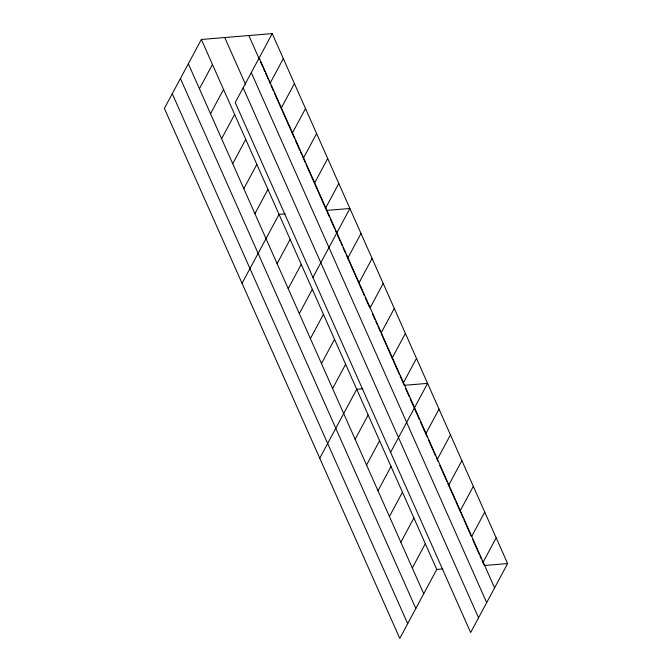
<?xml version="1.0" encoding="UTF-8"?>
<svg xmlns="http://www.w3.org/2000/svg" width="672" height="672" viewBox="0 0 672 672"><rect width="100%" height="100%" fill="white"/><g stroke="black" fill="none" stroke-linecap="round" stroke-linejoin="round"><path stroke-width="1.01" d="M201.356 39.48L164.38 108.436L399.781 638.4L436.758 569.444L201.356 39.48L272.219 33.6L507.62 563.564L470.644 632.52L235.242 102.556L272.219 33.6M199.424 88.754L212.453 64.462M210.521 113.744L223.549 89.443M221.617 138.726L234.646 114.425M270.287 82.883L283.315 58.582M232.714 163.708L245.742 139.415M281.383 107.864L294.412 83.572M243.81 188.698L256.838 164.396M292.48 132.846L305.508 108.553M254.915 213.679L267.943 189.378M303.584 157.836L316.613 133.535M242.063 283.324L279.04 214.368L285.138 213.856M314.681 182.818L327.709 158.525M277.108 263.642L290.136 239.35M325.777 207.799L338.806 183.506M288.204 288.632L301.232 264.331M312.925 277.444L349.902 208.488L326.516 210.428L305.962 164.161M299.3 313.614L312.329 289.321M347.97 257.771L360.998 233.47M310.397 338.596L323.425 314.303M359.066 282.752L372.095 258.46M321.493 363.586L334.522 339.284M370.163 307.742L383.191 283.441M332.59 388.567L345.618 364.266M381.268 332.724L394.288 308.423M319.746 458.212L356.723 389.256L362.821 388.752M392.364 357.706L405.392 333.413M355.127 439.295L368.155 414.994M403.46 382.687L416.489 358.394M366.559 465.032L379.588 440.74M390.608 452.332L427.585 383.376L404.2 385.316M377.992 490.778L391.02 466.477M425.989 433.415L439.018 409.122M389.424 516.516L402.452 492.215M437.422 459.161L450.45 434.86M400.856 542.254L413.885 517.961M448.854 484.898L461.882 460.597M412.297 568L425.326 543.698M460.295 510.636L473.323 486.343M471.727 536.382L484.756 512.081M483.16 562.12L496.188 537.827M436.758 569.444L442.856 568.94M484.235 565.505L507.62 563.564M259.19 57.893L494.592 587.866M248.833 35.54L259.518 59.598M260.341 61.446L262.811 66.998M263.634 68.855L264.86 71.627M265.684 73.475L268.153 79.027M268.976 80.884L270.203 83.656M271.026 85.504L273.496 91.056M274.319 92.912L294.454 138.256M295.277 140.104L299.796 150.284M300.619 152.132L301.854 154.904M302.677 156.761L305.147 162.313M326.928 211.352L329.389 216.905M330.212 218.753L334.74 228.934M335.555 230.782L336.79 233.562M337.613 235.41L340.082 240.962M340.906 242.819L342.132 245.591M342.955 247.439L345.425 252.991M346.248 254.848L348.709 260.4M349.121 261.324L359.394 284.458M359.806 285.382L364.333 295.562M365.148 297.41L369.676 307.591M372.548 314.068L375.018 319.62M375.841 321.468L377.068 324.248M377.891 326.096L380.36 331.649M381.184 333.497L393.103 360.335M393.515 361.259L399.269 374.212M400.092 376.06L403.788 384.392M405.468 388.181L409.282 396.757M410.13 398.664L415.212 410.105M415.632 411.054L419.446 419.639M420.294 421.546L427.064 436.8M428.333 439.656L435.532 455.868M436.38 457.775L438.077 461.588M439.774 465.402L446.972 481.606M447.812 483.512L449.509 487.326M449.938 488.284L455.02 499.724M455.86 501.631L460.942 513.072M461.37 514.021L463.058 517.835M463.907 519.742L471.106 535.954M472.802 539.767L479.153 554.064M480.001 555.971L481.27 558.835M482.118 560.742L483.815 564.556M251.286 72.635L486.688 602.599M224.742 37.54L245.7 84.731M243.146 87.822L478.548 617.786M188.328 63.773L423.73 593.737M180.424 78.515L415.825 608.479M172.284 93.694L407.686 623.658"/></g></svg>
